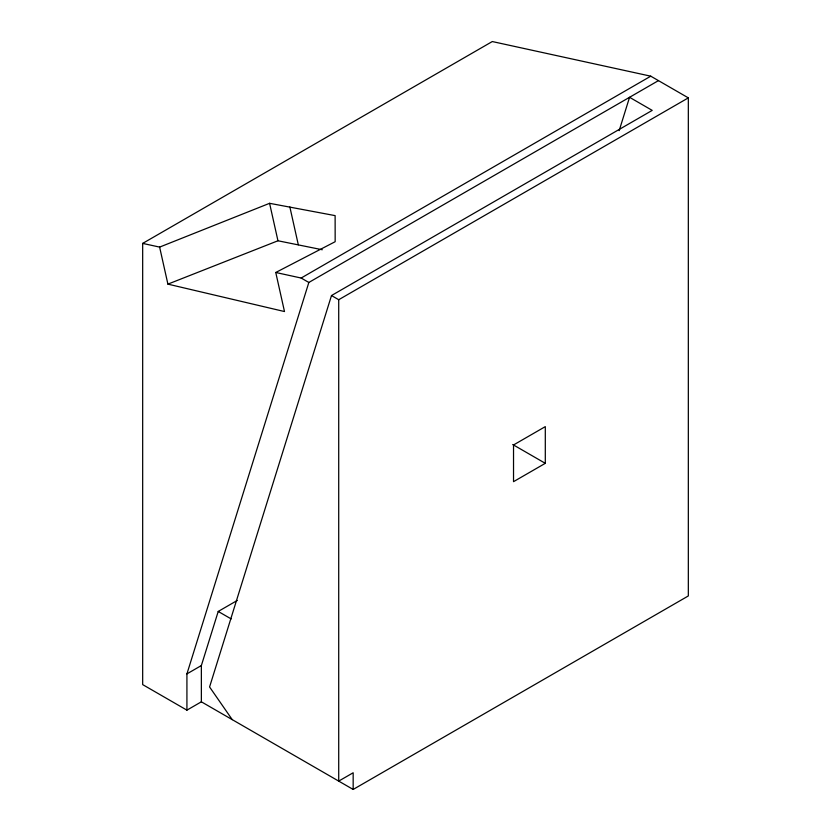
<?xml version="1.0" encoding="UTF-8"?>
<svg xmlns="http://www.w3.org/2000/svg" width="831" height="831" viewBox="0 0 831 831"><rect width="100%" height="100%" fill="white"/><g stroke="black" fill="none" stroke-linecap="round" stroke-linejoin="round"><path stroke-width="1.25" d="M186.923 710.152L142.672 684.609L142.672 243.4L492.284 41.55L650.766 76.182L688.328 97.871L688.328 595.941L353.165 789.45L201.362 701.811L186.923 710.152L186.923 673.889L308.841 282.467L658.453 80.617M201.362 701.811L201.362 665.548L218.221 611.45L237.292 600.439M619.168 130.664L629.555 97.3L652.21 110.388L331.496 295.545L209.578 686.967L232.233 719.636M142.672 243.4L159.625 247.098L167.904 284.129L284.493 311.542L275.757 272.485L301.154 278.032L650.766 76.182M331.496 295.545L338.716 299.721L688.328 97.871M545.302 463.324L513.527 481.668L513.527 444.969L545.302 426.625L545.302 463.324L512.717 444.512M186.923 673.889L201.362 665.548M275.757 272.485L335.163 241.707L335.122 215.624L269.587 203.315L159.625 247.098M167.904 284.129L277.959 240.772L322.283 249.747M301.154 278.032L308.841 282.467M218.221 611.45L231.163 618.918M289.863 206.981L298.308 244.781M269.587 203.315L277.959 240.772M353.165 789.45L353.165 772.768L338.716 781.109L338.716 299.721"/></g></svg>
